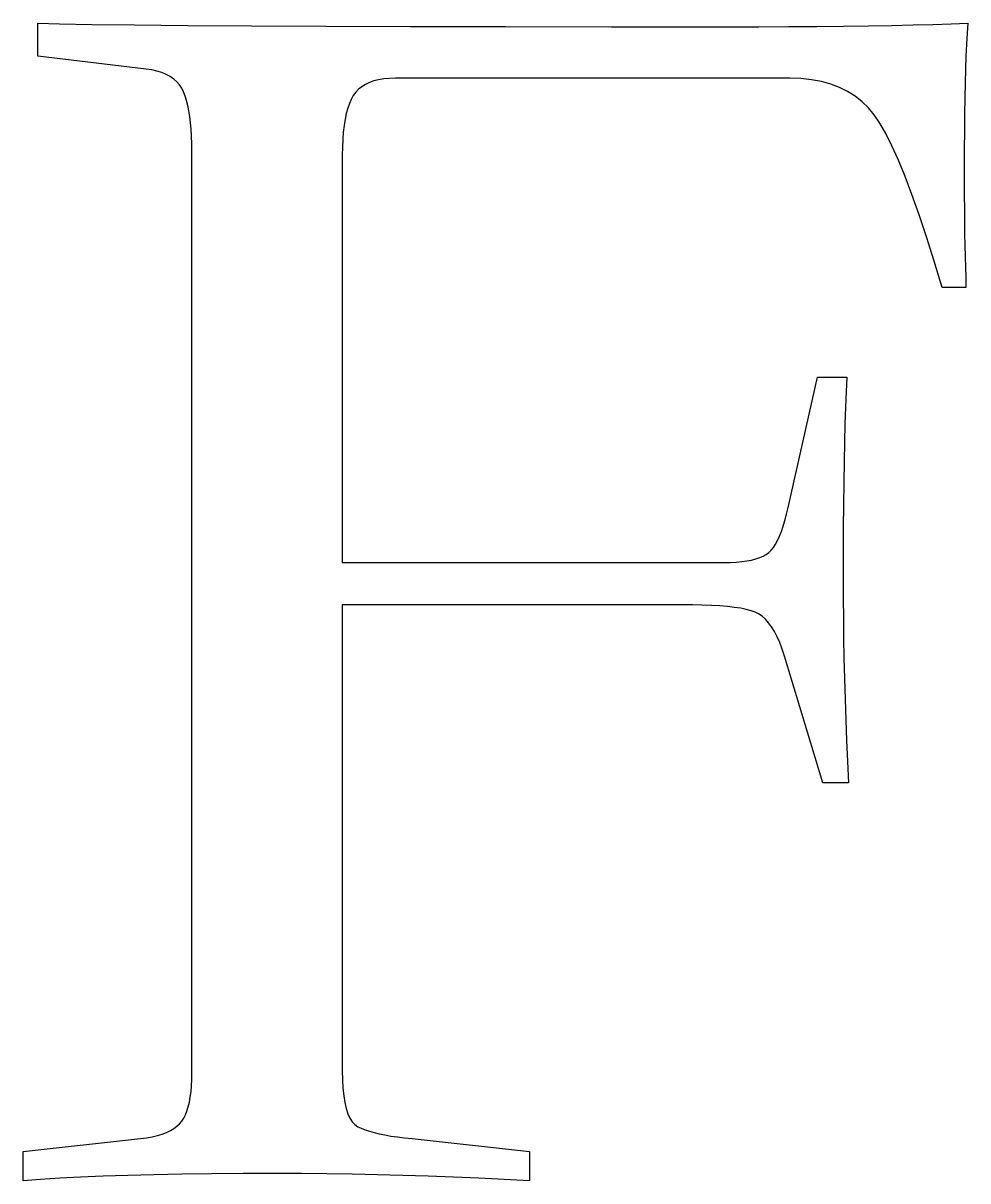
# Model space of a CAD drawing. Header units: millimetres. Extents: x -105 to 105, y -148 to 148.
# Drawn here: x 27.034 to 29.022, y 107.48 to 109.917 of the extents above; entities that cross this region are included whole.
import ezdxf

# ---------------------------------------------------------------- set-up
doc = ezdxf.new("R2010")
doc.units = ezdxf.units.MM
doc.layers.get('0').update_dxf_attribs({"lineweight": 18})

msp = doc.modelspace()

# ---------------------------------------------------------------- linework, layer by layer
at = {"color": 7, "lineweight": 30, "ltscale": 0.001145}
msp.add_line((27.0644, 109.9172), (27.1102, 109.9157), dxfattribs=at)
at = {"color": 7, "lineweight": 30, "ltscale": 0.001737}
msp.add_line((27.0644, 109.8477), (27.0644, 109.9172), dxfattribs=at)
at = {"color": 7, "lineweight": 30, "ltscale": 0.001697}
msp.add_line((27.1102, 109.9157), (27.1781, 109.9144), dxfattribs=at)
at = {"color": 7, "lineweight": 30, "ltscale": 0.00225}
msp.add_line((27.1781, 109.9144), (27.2681, 109.9133), dxfattribs=at)
at = {"color": 7, "lineweight": 30, "ltscale": 0.002802}
msp.add_line((27.2681, 109.9133), (27.3801, 109.9123), dxfattribs=at)
at = {"color": 7, "lineweight": 30, "ltscale": 0.003354}
msp.add_line((27.3801, 109.9123), (27.5143, 109.9114), dxfattribs=at)
at = {"color": 7, "lineweight": 30, "ltscale": 0.003906}
msp.add_line((27.5143, 109.9114), (27.6705, 109.9107), dxfattribs=at)
at = {"color": 7, "lineweight": 30, "ltscale": 0.004458}
msp.add_line((27.6705, 109.9107), (27.8489, 109.9102), dxfattribs=at)
at = {"color": 7, "lineweight": 30, "ltscale": 0.00501}
msp.add_line((27.8489, 109.9102), (28.0493, 109.9098), dxfattribs=at)
at = {"color": 7, "lineweight": 30, "ltscale": 0.005563}
msp.add_line((28.0493, 109.9098), (28.2718, 109.9095), dxfattribs=at)
at = {"color": 7, "lineweight": 30, "ltscale": 0.006115}
msp.add_line((28.2718, 109.9095), (28.5164, 109.9095), dxfattribs=at)
at = {"color": 7, "lineweight": 30, "ltscale": 0.001656}
msp.add_line((28.5164, 109.9095), (28.5826, 109.9095), dxfattribs=at)
at = {"color": 7, "lineweight": 30, "ltscale": 0.001569}
msp.add_line((28.5826, 109.9095), (28.6454, 109.9098), dxfattribs=at)
at = {"color": 7, "lineweight": 30, "ltscale": 0.001482}
msp.add_line((28.6454, 109.9098), (28.7047, 109.9102), dxfattribs=at)
at = {"color": 7, "lineweight": 30, "ltscale": 0.001395}
msp.add_line((28.7047, 109.9102), (28.7605, 109.9107), dxfattribs=at)
at = {"color": 7, "lineweight": 30, "ltscale": 0.001308}
msp.add_line((28.7605, 109.9107), (28.8128, 109.9114), dxfattribs=at)
at = {"color": 7, "lineweight": 30, "ltscale": 0.001222}
msp.add_line((28.8128, 109.9114), (28.8617, 109.9123), dxfattribs=at)
at = {"color": 7, "lineweight": 30, "ltscale": 0.001135}
msp.add_line((28.8617, 109.9123), (28.907, 109.9133), dxfattribs=at)
at = {"color": 7, "lineweight": 30, "ltscale": 0.001048}
for p, q in [((28.907, 109.9133), (28.9489, 109.9144)), ((28.7602, 108.6645), (28.7607, 108.6226))]:
    msp.add_line(p, q, dxfattribs=at)
at = {"color": 7, "lineweight": 30, "ltscale": 0.000961101}
msp.add_line((28.9489, 109.9144), (28.9873, 109.9157), dxfattribs=at)
at = {"color": 7, "lineweight": 30, "ltscale": 0.000874523}
msp.add_line((28.9873, 109.9157), (29.0223, 109.9172), dxfattribs=at)
at = {"color": 7, "lineweight": 30, "ltscale": 0.000529223}
msp.add_line((29.0223, 109.9172), (29.0208, 109.8961), dxfattribs=at)
at = {"color": 7, "lineweight": 30, "ltscale": 0.000633141}
msp.add_line((29.0195, 109.8729), (29.0184, 109.8476), dxfattribs=at)
at = {"color": 7, "lineweight": 30, "ltscale": 0.000580761}
msp.add_line((29.0208, 109.8961), (29.0195, 109.8729), dxfattribs=at)
at = {"color": 7, "lineweight": 30, "ltscale": 0.005736}
msp.add_line((27.2922, 109.8206), (27.0644, 109.8477), dxfattribs=at)
at = {"color": 7, "lineweight": 30, "ltscale": 0.00068482}
msp.add_line((29.0184, 109.8476), (29.0174, 109.8202), dxfattribs=at)
at = {"color": 7, "lineweight": 30, "ltscale": 0.000301352}
msp.add_line((27.3042, 109.8188), (27.2922, 109.8206), dxfattribs=at)
at = {"color": 7, "lineweight": 30, "ltscale": 0.000282979}
msp.add_line((27.3152, 109.8163), (27.3042, 109.8188), dxfattribs=at)
at = {"color": 7, "lineweight": 30, "ltscale": 0.000265662}
msp.add_line((27.3253, 109.813), (27.3152, 109.8163), dxfattribs=at)
at = {"color": 7, "lineweight": 30, "ltscale": 0.000250246}
msp.add_line((27.3346, 109.8092), (27.3253, 109.813), dxfattribs=at)
at = {"color": 7, "lineweight": 30, "ltscale": 0.000237592}
msp.add_line((27.3429, 109.8047), (27.3346, 109.8092), dxfattribs=at)
at = {"color": 7, "lineweight": 30, "ltscale": 0.00022692}
msp.add_line((27.3504, 109.7996), (27.3429, 109.8047), dxfattribs=at)
at = {"color": 7, "lineweight": 30, "ltscale": 0.000219334}
msp.add_line((27.357, 109.7938), (27.3504, 109.7996), dxfattribs=at)
at = {"color": 7, "lineweight": 30, "ltscale": 0.000279011}
msp.add_line((27.7929, 109.7999), (27.7819, 109.798), dxfattribs=at)
at = {"color": 7, "lineweight": 30, "ltscale": 0.000297672}
msp.add_line((27.8047, 109.801), (27.7929, 109.7999), dxfattribs=at)
at = {"color": 7, "lineweight": 30, "ltscale": 0.000317515}
msp.add_line((27.8174, 109.8013), (27.8047, 109.801), dxfattribs=at)
at = {"color": 7, "lineweight": 30, "ltscale": 0.020757}
msp.add_line((28.6477, 109.8013), (27.8174, 109.8013), dxfattribs=at)
at = {"color": 7, "lineweight": 30, "ltscale": 0.000583579}
msp.add_line((28.671, 109.8006), (28.6477, 109.8013), dxfattribs=at)
at = {"color": 7, "lineweight": 30, "ltscale": 0.000555213}
msp.add_line((28.6931, 109.7982), (28.671, 109.8006), dxfattribs=at)
at = {"color": 7, "lineweight": 30, "ltscale": 0.000737304}
msp.add_line((29.0174, 109.8202), (29.0165, 109.7907), dxfattribs=at)
at = {"color": 7, "lineweight": 30, "ltscale": 0.000215422}
msp.add_line((27.3627, 109.7873), (27.357, 109.7938), dxfattribs=at)
at = {"color": 7, "lineweight": 30, "ltscale": 0.000215201}
msp.add_line((27.3675, 109.7801), (27.3627, 109.7873), dxfattribs=at)
at = {"color": 7, "lineweight": 30, "ltscale": 0.000217855}
msp.add_line((27.3714, 109.7724), (27.3675, 109.7801), dxfattribs=at)
at = {"color": 7, "lineweight": 30, "ltscale": 0.000214649}
msp.add_line((27.7396, 109.7779), (27.7337, 109.7716), dxfattribs=at)
at = {"color": 7, "lineweight": 30, "ltscale": 0.000217607}
msp.add_line((27.7463, 109.7834), (27.7396, 109.7779), dxfattribs=at)
at = {"color": 7, "lineweight": 30, "ltscale": 0.000224904}
msp.add_line((27.754, 109.7881), (27.7463, 109.7834), dxfattribs=at)
at = {"color": 7, "lineweight": 30, "ltscale": 0.000234103}
msp.add_line((27.7624, 109.7922), (27.754, 109.7881), dxfattribs=at)
at = {"color": 7, "lineweight": 30, "ltscale": 0.000246854}
msp.add_line((27.7717, 109.7955), (27.7624, 109.7922), dxfattribs=at)
at = {"color": 7, "lineweight": 30, "ltscale": 0.000261832}
msp.add_line((27.7819, 109.798), (27.7717, 109.7955), dxfattribs=at)
at = {"color": 7, "lineweight": 30, "ltscale": 0.000530068}
msp.add_line((28.714, 109.7944), (28.6931, 109.7982), dxfattribs=at)
at = {"color": 7, "lineweight": 30, "ltscale": 0.00050902}
msp.add_line((28.7336, 109.789), (28.714, 109.7944), dxfattribs=at)
at = {"color": 7, "lineweight": 30, "ltscale": 0.000490857}
msp.add_line((28.752, 109.782), (28.7336, 109.789), dxfattribs=at)
at = {"color": 7, "lineweight": 30, "ltscale": 0.000478872}
msp.add_line((28.7691, 109.7735), (28.752, 109.782), dxfattribs=at)
at = {"color": 7, "lineweight": 30, "ltscale": 0.000788308}
msp.add_line((29.0165, 109.7907), (29.0158, 109.7592), dxfattribs=at)
at = {"color": 7, "lineweight": 30, "ltscale": 0.000229032}
msp.add_line((27.3747, 109.7638), (27.3714, 109.7724), dxfattribs=at)
at = {"color": 7, "lineweight": 30, "ltscale": 0.000247091}
msp.add_line((27.3777, 109.7544), (27.3747, 109.7638), dxfattribs=at)
at = {"color": 7, "lineweight": 30, "ltscale": 0.000266689}
msp.add_line((27.3803, 109.744), (27.3777, 109.7544), dxfattribs=at)
at = {"color": 7, "lineweight": 30, "ltscale": 0.000243627}
msp.add_line((27.7242, 109.7568), (27.7203, 109.7479), dxfattribs=at)
at = {"color": 7, "lineweight": 30, "ltscale": 0.000224757}
msp.add_line((27.7286, 109.7646), (27.7242, 109.7568), dxfattribs=at)
at = {"color": 7, "lineweight": 30, "ltscale": 0.000215676}
msp.add_line((27.7337, 109.7716), (27.7286, 109.7646), dxfattribs=at)
at = {"color": 7, "lineweight": 30, "ltscale": 0.000470272}
msp.add_line((28.785, 109.7635), (28.7691, 109.7735), dxfattribs=at)
at = {"color": 7, "lineweight": 30, "ltscale": 0.000467204}
msp.add_line((28.7997, 109.7519), (28.785, 109.7635), dxfattribs=at)
at = {"color": 7, "lineweight": 30, "ltscale": 0.000470048}
msp.add_line((28.8132, 109.7388), (28.7997, 109.7519), dxfattribs=at)
at = {"color": 7, "lineweight": 30, "ltscale": 0.000841634}
msp.add_line((29.0158, 109.7592), (29.0153, 109.7255), dxfattribs=at)
at = {"color": 7, "lineweight": 30, "ltscale": 0.00028642}
msp.add_line((27.3825, 109.7328), (27.3803, 109.744), dxfattribs=at)
at = {"color": 7, "lineweight": 30, "ltscale": 0.000305864}
msp.add_line((27.3844, 109.7207), (27.3825, 109.7328), dxfattribs=at)
at = {"color": 7, "lineweight": 30, "ltscale": 0.000307314}
msp.add_line((27.7138, 109.727), (27.7112, 109.7149), dxfattribs=at)
at = {"color": 7, "lineweight": 30, "ltscale": 0.000284804}
msp.add_line((27.7168, 109.7379), (27.7138, 109.727), dxfattribs=at)
at = {"color": 7, "lineweight": 30, "ltscale": 0.000263424}
msp.add_line((27.7203, 109.7479), (27.7168, 109.7379), dxfattribs=at)
at = {"color": 7, "lineweight": 30, "ltscale": 0.000476578}
msp.add_line((28.8254, 109.7241), (28.8132, 109.7388), dxfattribs=at)
at = {"color": 7, "lineweight": 30, "ltscale": 0.000327356}
msp.add_line((27.386, 109.7077), (27.3844, 109.7207), dxfattribs=at)
at = {"color": 7, "lineweight": 30, "ltscale": 0.00034846}
msp.add_line((27.3872, 109.6938), (27.386, 109.7077), dxfattribs=at)
at = {"color": 7, "lineweight": 30, "ltscale": 0.000330634}
msp.add_line((27.7112, 109.7149), (27.7092, 109.7019), dxfattribs=at)
at = {"color": 7, "lineweight": 30, "ltscale": 0.000529437}
msp.add_line((28.8372, 109.7066), (28.8254, 109.7241), dxfattribs=at)
at = {"color": 7, "lineweight": 30, "ltscale": 0.000624754}
msp.add_line((28.8496, 109.6849), (28.8372, 109.7066), dxfattribs=at)
at = {"color": 7, "lineweight": 30, "ltscale": 0.000892688}
msp.add_line((29.0153, 109.7255), (29.0149, 109.6898), dxfattribs=at)
at = {"color": 7, "lineweight": 30, "ltscale": 0.000369902}
msp.add_line((27.3881, 109.6791), (27.3872, 109.6938), dxfattribs=at)
at = {"color": 7, "lineweight": 30, "ltscale": 0.000391609}
msp.add_line((27.3886, 109.6634), (27.3881, 109.6791), dxfattribs=at)
at = {"color": 7, "lineweight": 30, "ltscale": 0.000380288}
msp.add_line((27.7075, 109.6877), (27.7064, 109.6726), dxfattribs=at)
at = {"color": 7, "lineweight": 30, "ltscale": 0.000355591}
msp.add_line((27.7092, 109.7019), (27.7075, 109.6877), dxfattribs=at)
at = {"color": 7, "lineweight": 30, "ltscale": 0.000723337}
msp.add_line((28.8625, 109.659), (28.8496, 109.6849), dxfattribs=at)
at = {"color": 7, "lineweight": 30, "ltscale": 0.0009453}
msp.add_line((29.0149, 109.6898), (29.0147, 109.652), dxfattribs=at)
at = {"color": 7, "lineweight": 30, "ltscale": 0.000413534}
msp.add_line((27.3888, 109.6469), (27.3886, 109.6634), dxfattribs=at)
at = {"color": 7, "lineweight": 30, "ltscale": 0.000431101}
msp.add_line((27.7057, 109.6564), (27.7054, 109.6392), dxfattribs=at)
at = {"color": 7, "lineweight": 30, "ltscale": 0.000404722}
msp.add_line((27.7064, 109.6726), (27.7057, 109.6564), dxfattribs=at)
at = {"color": 7, "lineweight": 30, "ltscale": 0.000823532}
msp.add_line((28.876, 109.6289), (28.8625, 109.659), dxfattribs=at)
at = {"color": 7, "lineweight": 30, "ltscale": 0.048465}
msp.add_line((27.3888, 107.7083), (27.3888, 109.6469), dxfattribs=at)
at = {"color": 7, "lineweight": 30, "ltscale": 0.021432}
msp.add_line((27.7054, 109.6392), (27.7054, 108.7819), dxfattribs=at)
at = {"color": 7, "lineweight": 30, "ltscale": 0.000924244}
msp.add_line((28.89, 109.5947), (28.876, 109.6289), dxfattribs=at)
at = {"color": 7, "lineweight": 30, "ltscale": 0.000997164}
msp.add_line((29.0147, 109.652), (29.0146, 109.6121), dxfattribs=at)
at = {"color": 7, "lineweight": 30, "ltscale": 0.000740815}
msp.add_line((29.0146, 109.6121), (29.0146, 109.5825), dxfattribs=at)
at = {"color": 7, "lineweight": 30, "ltscale": 0.001026}
msp.add_line((28.9046, 109.5564), (28.89, 109.5947), dxfattribs=at)
at = {"color": 7, "lineweight": 30, "ltscale": 0.00071488}
msp.add_line((29.0146, 109.5825), (29.0147, 109.5539), dxfattribs=at)
at = {"color": 7, "lineweight": 30, "ltscale": 0.001129}
msp.add_line((28.9197, 109.5138), (28.9046, 109.5564), dxfattribs=at)
at = {"color": 7, "lineweight": 30, "ltscale": 0.000690477}
msp.add_line((29.0147, 109.5539), (29.0149, 109.5263), dxfattribs=at)
at = {"color": 7, "lineweight": 30, "ltscale": 0.001232}
msp.add_line((28.9353, 109.4671), (28.9197, 109.5138), dxfattribs=at)
at = {"color": 7, "lineweight": 30, "ltscale": 0.000665321}
msp.add_line((29.0149, 109.5263), (29.0152, 109.4997), dxfattribs=at)
at = {"color": 7, "lineweight": 30, "ltscale": 0.000640164}
msp.add_line((29.0152, 109.4997), (29.0155, 109.4741), dxfattribs=at)
at = {"color": 7, "lineweight": 30, "ltscale": 0.001335}
msp.add_line((28.9515, 109.4162), (28.9353, 109.4671), dxfattribs=at)
at = {"color": 7, "lineweight": 30, "ltscale": 0.000615019}
msp.add_line((29.0155, 109.4741), (29.016, 109.4495), dxfattribs=at)
at = {"color": 7, "lineweight": 30, "ltscale": 0.000589887}
msp.add_line((29.016, 109.4495), (29.0165, 109.4259), dxfattribs=at)
at = {"color": 7, "lineweight": 30, "ltscale": 0.001438}
msp.add_line((28.9682, 109.3611), (28.9515, 109.4162), dxfattribs=at)
at = {"color": 7, "lineweight": 30, "ltscale": 0.000564761}
msp.add_line((29.0165, 109.4259), (29.017, 109.4033), dxfattribs=at)
at = {"color": 7, "lineweight": 30, "ltscale": 0.000540404}
msp.add_line((29.017, 109.4033), (29.0177, 109.3817), dxfattribs=at)
at = {"color": 7, "lineweight": 30, "ltscale": 0.001255}
msp.add_line((29.0184, 109.3611), (28.9682, 109.3611), dxfattribs=at)
at = {"color": 7, "lineweight": 30, "ltscale": 0.000514554}
msp.add_line((29.0177, 109.3817), (29.0184, 109.3611), dxfattribs=at)
at = {"color": 7, "lineweight": 30, "ltscale": 0.007026}
msp.add_line((28.6438, 108.8977), (28.7056, 109.1719), dxfattribs=at)
at = {"color": 7, "lineweight": 30, "ltscale": 0.001545}
for p, q in [((28.7056, 109.1719), (28.7674, 109.1719)), ((27.0335, 107.4804), (27.0335, 107.5422)), ((28.0993, 107.5422), (28.0993, 107.4804))]:
    msp.add_line(p, q, dxfattribs=at)
at = {"color": 7, "lineweight": 30, "ltscale": 0.000750101}
msp.add_line((28.7674, 109.1719), (28.766, 109.1419), dxfattribs=at)
at = {"color": 7, "lineweight": 30, "ltscale": 0.000819291}
msp.add_line((28.766, 109.1419), (28.7646, 109.1092), dxfattribs=at)
at = {"color": 7, "lineweight": 30, "ltscale": 0.000888541}
msp.add_line((28.7646, 109.1092), (28.7635, 109.0736), dxfattribs=at)
at = {"color": 7, "lineweight": 30, "ltscale": 0.00095781}
msp.add_line((28.7635, 109.0736), (28.7625, 109.0353), dxfattribs=at)
at = {"color": 7, "lineweight": 30, "ltscale": 0.001028}
for p, q in [((28.7625, 109.0353), (28.7616, 108.9942)), ((28.7597, 108.7471), (28.7598, 108.706))]:
    msp.add_line(p, q, dxfattribs=at)
at = {"color": 7, "lineweight": 30, "ltscale": 0.001096}
for p, q in [((28.7616, 108.9942), (28.7609, 108.9504)), ((28.7654, 108.4511), (28.7671, 108.4073))]:
    msp.add_line(p, q, dxfattribs=at)
at = {"color": 7, "lineweight": 30, "ltscale": 0.001167}
msp.add_line((28.7609, 108.9504), (28.7604, 108.9037), dxfattribs=at)
at = {"color": 7, "lineweight": 30, "ltscale": 0.001235}
msp.add_line((28.7604, 108.9037), (28.76, 108.8543), dxfattribs=at)
at = {"color": 7, "lineweight": 30, "ltscale": 0.000338818}
msp.add_line((28.6373, 108.8704), (28.6407, 108.8835), dxfattribs=at)
at = {"color": 7, "lineweight": 30, "ltscale": 0.000362829}
msp.add_line((28.6407, 108.8835), (28.6438, 108.8977), dxfattribs=at)
at = {"color": 7, "lineweight": 30, "ltscale": 0.000291031}
msp.add_line((28.6299, 108.8473), (28.6337, 108.8584), dxfattribs=at)
at = {"color": 7, "lineweight": 30, "ltscale": 0.000314303}
msp.add_line((28.6337, 108.8584), (28.6373, 108.8704), dxfattribs=at)
at = {"color": 7, "lineweight": 30, "ltscale": 0.001305}
msp.add_line((28.76, 108.8543), (28.7598, 108.8021), dxfattribs=at)
at = {"color": 7, "lineweight": 30, "ltscale": 0.000225535}
msp.add_line((28.6175, 108.8205), (28.6218, 108.8284), dxfattribs=at)
at = {"color": 7, "lineweight": 30, "ltscale": 0.000246448}
msp.add_line((28.6218, 108.8284), (28.626, 108.8374), dxfattribs=at)
at = {"color": 7, "lineweight": 30, "ltscale": 0.000268403}
msp.add_line((28.626, 108.8374), (28.6299, 108.8473), dxfattribs=at)
at = {"color": 7, "lineweight": 30, "ltscale": 0.00017029}
msp.add_line((28.5978, 108.799), (28.6033, 108.8031), dxfattribs=at)
at = {"color": 7, "lineweight": 30, "ltscale": 0.000171173}
msp.add_line((28.6033, 108.8031), (28.6082, 108.8079), dxfattribs=at)
at = {"color": 7, "lineweight": 30, "ltscale": 0.000187076}
msp.add_line((28.6082, 108.8079), (28.613, 108.8137), dxfattribs=at)
at = {"color": 7, "lineweight": 30, "ltscale": 0.000205679}
msp.add_line((28.613, 108.8137), (28.6175, 108.8205), dxfattribs=at)
at = {"color": 7, "lineweight": 30, "ltscale": 0.001375}
msp.add_line((28.7598, 108.8021), (28.7597, 108.7471), dxfattribs=at)
at = {"color": 7, "lineweight": 30, "ltscale": 0.020081}
msp.add_line((27.7054, 108.7819), (28.5087, 108.7819), dxfattribs=at)
at = {"color": 7, "lineweight": 30, "ltscale": 0.000336308}
msp.add_line((28.5087, 108.7819), (28.5221, 108.7821), dxfattribs=at)
at = {"color": 7, "lineweight": 30, "ltscale": 0.000314701}
msp.add_line((28.5221, 108.7821), (28.5347, 108.7827), dxfattribs=at)
at = {"color": 7, "lineweight": 30, "ltscale": 0.000293233}
msp.add_line((28.5347, 108.7827), (28.5464, 108.7838), dxfattribs=at)
at = {"color": 7, "lineweight": 30, "ltscale": 0.000272467}
msp.add_line((28.5464, 108.7838), (28.5572, 108.7852), dxfattribs=at)
at = {"color": 7, "lineweight": 30, "ltscale": 0.000252052}
msp.add_line((28.5572, 108.7852), (28.5671, 108.7871), dxfattribs=at)
at = {"color": 7, "lineweight": 30, "ltscale": 0.000232977}
msp.add_line((28.5671, 108.7871), (28.5761, 108.7895), dxfattribs=at)
at = {"color": 7, "lineweight": 30, "ltscale": 0.00021467}
msp.add_line((28.5761, 108.7895), (28.5842, 108.7923), dxfattribs=at)
at = {"color": 7, "lineweight": 30, "ltscale": 0.000197635}
msp.add_line((28.5842, 108.7923), (28.5915, 108.7954), dxfattribs=at)
at = {"color": 7, "lineweight": 30, "ltscale": 0.000182615}
msp.add_line((28.5915, 108.7954), (28.5978, 108.799), dxfattribs=at)
at = {"color": 7, "lineweight": 30, "ltscale": 0.001038}
msp.add_line((28.7598, 108.706), (28.7602, 108.6645), dxfattribs=at)
at = {"color": 7, "lineweight": 30, "ltscale": 0.024522}
msp.add_line((27.7054, 108.693), (27.7054, 107.7122), dxfattribs=at)
at = {"color": 7, "lineweight": 30, "ltscale": 0.01786}
msp.add_line((28.4199, 108.693), (27.7054, 108.693), dxfattribs=at)
at = {"color": 7, "lineweight": 30, "ltscale": 0.000560201}
msp.add_line((28.4423, 108.6929), (28.4199, 108.693), dxfattribs=at)
at = {"color": 7, "lineweight": 30, "ltscale": 0.000521404}
msp.add_line((28.4631, 108.6924), (28.4423, 108.6929), dxfattribs=at)
at = {"color": 7, "lineweight": 30, "ltscale": 0.000483157}
msp.add_line((28.4824, 108.6916), (28.4631, 108.6924), dxfattribs=at)
at = {"color": 7, "lineweight": 30, "ltscale": 0.000444643}
msp.add_line((28.5002, 108.6905), (28.4824, 108.6916), dxfattribs=at)
at = {"color": 7, "lineweight": 30, "ltscale": 0.000406953}
msp.add_line((28.5164, 108.6892), (28.5002, 108.6905), dxfattribs=at)
at = {"color": 7, "lineweight": 30, "ltscale": 0.000369453}
msp.add_line((28.5311, 108.6875), (28.5164, 108.6892), dxfattribs=at)
at = {"color": 7, "lineweight": 30, "ltscale": 0.000332094}
msp.add_line((28.5442, 108.6855), (28.5311, 108.6875), dxfattribs=at)
at = {"color": 7, "lineweight": 30, "ltscale": 0.000295284}
msp.add_line((28.5558, 108.6831), (28.5442, 108.6855), dxfattribs=at)
at = {"color": 7, "lineweight": 30, "ltscale": 0.000259625}
msp.add_line((28.5658, 108.6805), (28.5558, 108.6831), dxfattribs=at)
at = {"color": 7, "lineweight": 30, "ltscale": 0.000224568}
msp.add_line((28.5743, 108.6776), (28.5658, 108.6805), dxfattribs=at)
at = {"color": 7, "lineweight": 30, "ltscale": 0.000210864}
msp.add_line((28.5819, 108.6739), (28.5743, 108.6776), dxfattribs=at)
at = {"color": 7, "lineweight": 30, "ltscale": 0.000219382}
msp.add_line((28.5892, 108.6689), (28.5819, 108.6739), dxfattribs=at)
at = {"color": 7, "lineweight": 30, "ltscale": 0.000232622}
msp.add_line((28.5961, 108.6627), (28.5892, 108.6689), dxfattribs=at)
at = {"color": 7, "lineweight": 30, "ltscale": 0.000248811}
msp.add_line((28.6028, 108.6553), (28.5961, 108.6627), dxfattribs=at)
at = {"color": 7, "lineweight": 30, "ltscale": 0.000267844}
msp.add_line((28.6091, 108.6467), (28.6028, 108.6553), dxfattribs=at)
at = {"color": 7, "lineweight": 30, "ltscale": 0.000289398}
msp.add_line((28.6151, 108.6368), (28.6091, 108.6467), dxfattribs=at)
at = {"color": 7, "lineweight": 30, "ltscale": 0.00031298}
msp.add_line((28.6208, 108.6257), (28.6151, 108.6368), dxfattribs=at)
at = {"color": 7, "lineweight": 30, "ltscale": 0.000337287}
msp.add_line((28.6262, 108.6133), (28.6208, 108.6257), dxfattribs=at)
at = {"color": 7, "lineweight": 30, "ltscale": 0.000362628}
msp.add_line((28.6313, 108.5997), (28.6262, 108.6133), dxfattribs=at)
at = {"color": 7, "lineweight": 30, "ltscale": 0.001058}
msp.add_line((28.7607, 108.6226), (28.7615, 108.5803), dxfattribs=at)
at = {"color": 7, "lineweight": 30, "ltscale": 0.000389597}
msp.add_line((28.6361, 108.5849), (28.6313, 108.5997), dxfattribs=at)
at = {"color": 7, "lineweight": 30, "ltscale": 0.006963}
msp.add_line((28.7172, 108.3184), (28.6361, 108.5849), dxfattribs=at)
at = {"color": 7, "lineweight": 30, "ltscale": 0.001067}
msp.add_line((28.7615, 108.5803), (28.7626, 108.5376), dxfattribs=at)
at = {"color": 7, "lineweight": 30, "ltscale": 0.001077}
msp.add_line((28.7626, 108.5376), (28.7639, 108.4945), dxfattribs=at)
at = {"color": 7, "lineweight": 30, "ltscale": 0.001087}
msp.add_line((28.7639, 108.4945), (28.7654, 108.4511), dxfattribs=at)
at = {"color": 7, "lineweight": 30, "ltscale": 0.001107}
msp.add_line((28.7671, 108.4073), (28.7691, 108.363), dxfattribs=at)
at = {"color": 7, "lineweight": 30, "ltscale": 0.001116}
msp.add_line((28.7691, 108.363), (28.7713, 108.3184), dxfattribs=at)
at = {"color": 7, "lineweight": 30, "ltscale": 0.001351}
msp.add_line((28.7713, 108.3184), (28.7172, 108.3184), dxfattribs=at)
at = {"color": 7, "lineweight": 30, "ltscale": 0.00035557}
msp.add_line((27.3886, 107.6941), (27.3888, 107.7083), dxfattribs=at)
at = {"color": 7, "lineweight": 30, "ltscale": 0.000481488}
msp.add_line((27.7054, 107.7122), (27.7058, 107.6929), dxfattribs=at)
at = {"color": 7, "lineweight": 30, "ltscale": 0.000312406}
msp.add_line((27.3869, 107.6683), (27.3879, 107.6807), dxfattribs=at)
at = {"color": 7, "lineweight": 30, "ltscale": 0.00033378}
msp.add_line((27.3879, 107.6807), (27.3886, 107.6941), dxfattribs=at)
at = {"color": 7, "lineweight": 30, "ltscale": 0.000440131}
msp.add_line((27.7058, 107.6929), (27.7068, 107.6753), dxfattribs=at)
at = {"color": 7, "lineweight": 30, "ltscale": 0.00027132}
msp.add_line((27.3835, 107.646), (27.3854, 107.6567), dxfattribs=at)
at = {"color": 7, "lineweight": 30, "ltscale": 0.000291536}
msp.add_line((27.3854, 107.6567), (27.3869, 107.6683), dxfattribs=at)
at = {"color": 7, "lineweight": 30, "ltscale": 0.00040038}
msp.add_line((27.7068, 107.6753), (27.7084, 107.6594), dxfattribs=at)
at = {"color": 7, "lineweight": 30, "ltscale": 0.000361642}
msp.add_line((27.7084, 107.6594), (27.7107, 107.6451), dxfattribs=at)
at = {"color": 7, "lineweight": 30, "ltscale": 0.000233233}
msp.add_line((27.3784, 107.6273), (27.3811, 107.6362), dxfattribs=at)
at = {"color": 7, "lineweight": 30, "ltscale": 0.000251718}
msp.add_line((27.3811, 107.6362), (27.3835, 107.646), dxfattribs=at)
at = {"color": 7, "lineweight": 30, "ltscale": 0.000323668}
msp.add_line((27.7107, 107.6451), (27.7137, 107.6325), dxfattribs=at)
at = {"color": 7, "lineweight": 30, "ltscale": 0.000288311}
msp.add_line((27.7137, 107.6325), (27.7173, 107.6215), dxfattribs=at)
at = {"color": 7, "lineweight": 30, "ltscale": 0.000185484}
msp.add_line((27.3675, 107.606), (27.3716, 107.6122), dxfattribs=at)
at = {"color": 7, "lineweight": 30, "ltscale": 0.000200029}
msp.add_line((27.3716, 107.6122), (27.3752, 107.6193), dxfattribs=at)
at = {"color": 7, "lineweight": 30, "ltscale": 0.000215203}
msp.add_line((27.3752, 107.6193), (27.3784, 107.6273), dxfattribs=at)
at = {"color": 7, "lineweight": 30, "ltscale": 0.000255267}
msp.add_line((27.7173, 107.6215), (27.7215, 107.6123), dxfattribs=at)
at = {"color": 7, "lineweight": 30, "ltscale": 0.000227175}
msp.add_line((27.7215, 107.6123), (27.7265, 107.6046), dxfattribs=at)
at = {"color": 7, "lineweight": 30, "ltscale": 0.000243866}
msp.add_line((27.3261, 107.5789), (27.3352, 107.5823), dxfattribs=at)
at = {"color": 7, "lineweight": 30, "ltscale": 0.000227816}
msp.add_line((27.3352, 107.5823), (27.3435, 107.5862), dxfattribs=at)
at = {"color": 7, "lineweight": 30, "ltscale": 0.00021319}
msp.add_line((27.3435, 107.5862), (27.3508, 107.5905), dxfattribs=at)
at = {"color": 7, "lineweight": 30, "ltscale": 0.000200209}
msp.add_line((27.3508, 107.5905), (27.3573, 107.5952), dxfattribs=at)
at = {"color": 7, "lineweight": 30, "ltscale": 0.000189907}
msp.add_line((27.3573, 107.5952), (27.3629, 107.6004), dxfattribs=at)
at = {"color": 7, "lineweight": 30, "ltscale": 0.000182354}
msp.add_line((27.3629, 107.6004), (27.3675, 107.606), dxfattribs=at)
at = {"color": 7, "lineweight": 30, "ltscale": 0.000204323}
msp.add_line((27.7265, 107.6046), (27.732, 107.5987), dxfattribs=at)
at = {"color": 7, "lineweight": 30, "ltscale": 0.000189512}
msp.add_line((27.732, 107.5987), (27.7383, 107.5944), dxfattribs=at)
at = {"color": 7, "lineweight": 30, "ltscale": 0.000195201}
msp.add_line((27.7383, 107.5944), (27.7453, 107.591), dxfattribs=at)
at = {"color": 7, "lineweight": 30, "ltscale": 0.000215522}
msp.add_line((27.7453, 107.591), (27.7533, 107.5878), dxfattribs=at)
at = {"color": 7, "lineweight": 30, "ltscale": 0.000236799}
msp.add_line((27.7533, 107.5878), (27.7623, 107.5848), dxfattribs=at)
at = {"color": 7, "lineweight": 30, "ltscale": 0.000258433}
msp.add_line((27.7623, 107.5848), (27.7723, 107.582), dxfattribs=at)
at = {"color": 7, "lineweight": 30, "ltscale": 0.000280169}
msp.add_line((27.7723, 107.582), (27.7832, 107.5794), dxfattribs=at)
at = {"color": 7, "lineweight": 30, "ltscale": 0.006216}
for p, q in [((27.0335, 107.5422), (27.2807, 107.5693)), ((27.8522, 107.5693), (28.0993, 107.5422))]:
    msp.add_line(p, q, dxfattribs=at)
at = {"color": 7, "lineweight": 30, "ltscale": 0.000320348}
msp.add_line((27.2807, 107.5693), (27.2934, 107.571), dxfattribs=at)
at = {"color": 7, "lineweight": 30, "ltscale": 0.000299949}
msp.add_line((27.2934, 107.571), (27.3051, 107.5732), dxfattribs=at)
at = {"color": 7, "lineweight": 30, "ltscale": 0.000280354}
msp.add_line((27.3051, 107.5732), (27.3161, 107.5758), dxfattribs=at)
at = {"color": 7, "lineweight": 30, "ltscale": 0.000261981}
msp.add_line((27.3161, 107.5758), (27.3261, 107.5789), dxfattribs=at)
at = {"color": 7, "lineweight": 30, "ltscale": 0.000303029}
msp.add_line((27.7832, 107.5794), (27.795, 107.577), dxfattribs=at)
at = {"color": 7, "lineweight": 30, "ltscale": 0.000325615}
msp.add_line((27.795, 107.577), (27.8079, 107.5748), dxfattribs=at)
at = {"color": 7, "lineweight": 30, "ltscale": 0.000348883}
msp.add_line((27.8079, 107.5748), (27.8217, 107.5728), dxfattribs=at)
at = {"color": 7, "lineweight": 30, "ltscale": 0.000372089}
msp.add_line((27.8217, 107.5728), (27.8365, 107.5709), dxfattribs=at)
at = {"color": 7, "lineweight": 30, "ltscale": 0.000395447}
msp.add_line((27.8365, 107.5709), (27.8522, 107.5693), dxfattribs=at)
at = {"color": 7, "lineweight": 30, "ltscale": 0.00101}
msp.add_line((27.1104, 107.486), (27.0701, 107.4834), dxfattribs=at)
at = {"color": 7, "lineweight": 30, "ltscale": 0.001102}
msp.add_line((27.1545, 107.4883), (27.1104, 107.486), dxfattribs=at)
at = {"color": 7, "lineweight": 30, "ltscale": 0.001194}
msp.add_line((27.2022, 107.4903), (27.1545, 107.4883), dxfattribs=at)
at = {"color": 7, "lineweight": 30, "ltscale": 0.001287}
msp.add_line((27.2536, 107.492), (27.2022, 107.4903), dxfattribs=at)
at = {"color": 7, "lineweight": 30, "ltscale": 0.001379}
msp.add_line((27.3088, 107.4934), (27.2536, 107.492), dxfattribs=at)
at = {"color": 7, "lineweight": 30, "ltscale": 0.001471}
msp.add_line((27.3676, 107.4945), (27.3088, 107.4934), dxfattribs=at)
at = {"color": 7, "lineweight": 30, "ltscale": 0.001564}
msp.add_line((27.4302, 107.4953), (27.3676, 107.4945), dxfattribs=at)
at = {"color": 7, "lineweight": 30, "ltscale": 0.001657}
msp.add_line((27.4965, 107.4957), (27.4302, 107.4953), dxfattribs=at)
at = {"color": 7, "lineweight": 30, "ltscale": 0.001749}
msp.add_line((27.5664, 107.4959), (27.4965, 107.4957), dxfattribs=at)
at = {"color": 7, "lineweight": 30, "ltscale": 0.001332}
for p, q in [((27.6197, 107.4957), (27.5664, 107.4959)), ((27.673, 107.4953), (27.6197, 107.4957))]:
    msp.add_line(p, q, dxfattribs=at)
at = {"color": 7, "lineweight": 30, "ltscale": 0.001333}
for p, q in [((27.7263, 107.4945), (27.673, 107.4953)), ((27.7796, 107.4934), (27.7263, 107.4945)), ((27.8329, 107.492), (27.7796, 107.4934)), ((27.8862, 107.4903), (27.8329, 107.492)), ((27.9395, 107.4883), (27.8862, 107.4903)), ((27.9928, 107.486), (27.9395, 107.4883))]:
    msp.add_line(p, q, dxfattribs=at)
at = {"color": 7, "lineweight": 30, "ltscale": 0.001334}
for p, q in [((28.0461, 107.4834), (27.9928, 107.486)), ((28.0993, 107.4804), (28.0461, 107.4834))]:
    msp.add_line(p, q, dxfattribs=at)
at = {"color": 7, "lineweight": 30, "ltscale": 0.000918262}
msp.add_line((27.0701, 107.4834), (27.0335, 107.4804), dxfattribs=at)

doc.saveas('drawing.dxf')
